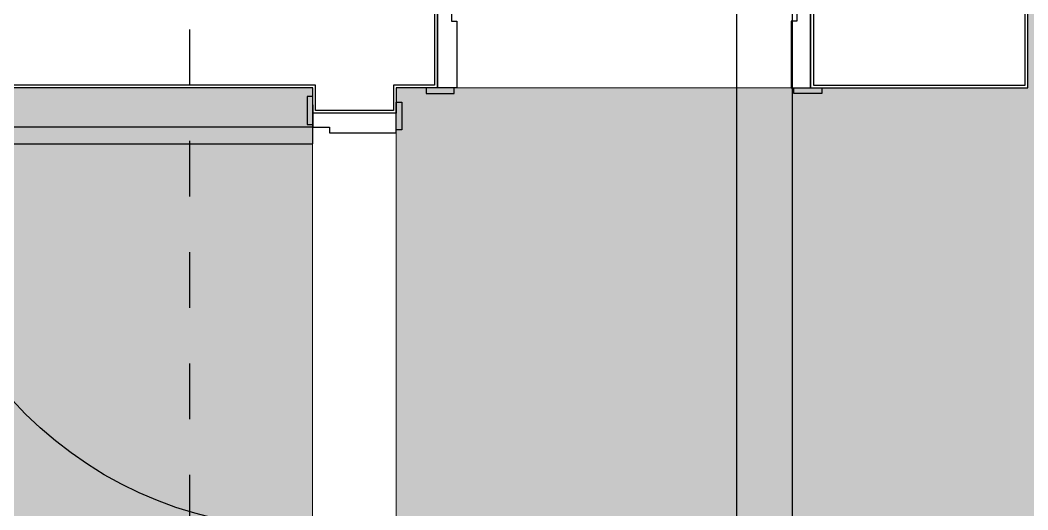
# Model space of a CAD drawing. Header units: metres. Extents: x -154 to 570, y -18 to 184.
# Drawn here: x 7.796 to 9.605, y 0.137 to 1.017 of the extents above; entities that cross this region are included whole.
import ezdxf
from ezdxf.xclip import XClip

# ---------------------------------------------------------------- set-up
doc = ezdxf.new("R2010")
doc.units = ezdxf.units.M
doc.header["$XCLIPFRAME"] = 0
doc.linetypes.add('PUC TORRE B$0$DASHEDX2', pattern=[1.5, 1, -0.5])
doc.linetypes.add('PUC$0$DASHEDX2', pattern=[1.5, 1, -0.5])
for name, color, linetype in [('ARQ-AUX', 7, 'Continuous'), ('PUC TORRE B$0$1', 232, 'PUC TORRE B$0$DASHEDX2'), ('PUC$0$ARQ-ALV ACAB', 4, 'Continuous'), ('PUC$0$ARQ-ALV OSSO', 5, 'Continuous'), ('PUC$0$ARQ-CAX @ 1', 1, 'Continuous'), ('PUC$0$ARQ-PRJ', 7, 'PUC$0$DASHEDX2')]:
    doc.layers.add(name, color=color, linetype=linetype)
doc.layers.add('PUC$0$ARQ-FORRO', color=9, linetype='Continuous', lineweight=5)

# ---------------------------------------------------------------- blocks, each defined once
blk = doc.blocks.new('*U1641')
for points in [[(-0.765, 0.01), (-0.715, 0.01), (-0.715, 0), (-0.765, 0)], [(0.045, 0.01), (-0.005, 0.01), (-0.005, 0), (0.045, 0)], [(-0.775, -0.16), (-0.725, -0.16), (-0.725, -0.15), (-0.775, -0.15)], [(0, -0.15), (0, -0.87), (-0.03, -0.87), (-0.03, -0.15)], [(0.055, -0.16), (0.005, -0.16), (0.005, -0.15), (0.055, -0.15)]]:
    blk.add_lwpolyline(points, close=True)
for points in [[(-0.76, -0.15), (-0.72, -0.15), (-0.72, -0.12), (-0.71, -0.12), (-0.71, 0), (-0.745, 0), (-0.745, -0.15)], [(0.04, -0.15), (0, -0.15), (0, -0.12), (-0.01, -0.12), (-0.01, 0), (0.025, 0), (0.025, -0.15)]]:
    blk.add_lwpolyline(points)
at = {"layer": 'PUC$0$ARQ-PRJ'}
blk.add_arc((-0.0208, -0.1708), 0.6995, 178.2986, 271.7014, dxfattribs=at)
blk = doc.blocks.new('*U1638')
for points in [[(-0.665, 0.01), (-0.615, 0.01), (-0.615, 0), (-0.665, 0)], [(0.045, 0.01), (-0.005, 0.01), (-0.005, 0), (0.045, 0)], [(-0.675, -0.16), (-0.625, -0.16), (-0.625, -0.15), (-0.675, -0.15)], [(0, -0.15), (0, -0.77), (-0.03, -0.77), (-0.03, -0.15)], [(0.055, -0.16), (0.005, -0.16), (0.005, -0.15), (0.055, -0.15)]]:
    blk.add_lwpolyline(points, close=True)
for points in [[(-0.66, -0.15), (-0.62, -0.15), (-0.62, -0.12), (-0.61, -0.12), (-0.61, 0), (-0.645, 0), (-0.645, -0.15)], [(0.04, -0.15), (0, -0.15), (0, -0.12), (-0.01, -0.12), (-0.01, 0), (0.025, 0), (0.025, -0.15)]]:
    blk.add_lwpolyline(points)
at = {"layer": 'PUC$0$ARQ-PRJ'}
blk.add_arc((-0.0179, -0.1679), 0.6024, 178.2986, 271.7014, dxfattribs=at)
blk = doc.blocks.new('PUC$0$pl apto tipo 3 puc')
at = {"layer": 'PUC$0$ARQ-ALV ACAB', "elevation": 0}
for points in [[(-7.9152, -2.3038), (-7.9152, -1.0438), (-8.554, -1.0438), (-8.554, -0.8938), (-8.48, -0.8938), (-8.48, -0.8482), (-8.33, -0.8482), (-8.33, -0.8938), (-7.7152, -0.8938), (-7.7152, -1.0538), (-7.7552, -1.0538), (-7.7552, -2.2938)], [(-9.254, -2.3038), (-9.254, -1.0438), (-9.224, -1.0438), (-9.224, -0.8938), (-9.614, -0.8938), (-9.614, -2.3041)]]:
    blk.add_lwpolyline(points, dxfattribs=at)
at = {"layer": 'PUC$0$ARQ-ALV OSSO', "elevation": 0}
for points in [[(-8.475, -0.8988), (-8.475, -0.8532), (-8.335, -0.8532), (-8.335, -0.8988)], [(-9.259, -2.3088), (-9.259, -1.0388), (-9.229, -1.0388), (-9.229, -0.8988), (-9.609, -0.8988), (-9.609, -2.3088)], [(-7.9102, -2.3088), (-7.9102, -1.0388), (-8.549, -1.0388), (-8.549, -0.8988), (-8.475, -0.8988)], [(-8.335, -0.8988), (-7.7202, -0.8988), (-7.7202, -1.0388), (-7.7702, -1.0388), (-7.7702, -2.3088)]]:
    blk.add_lwpolyline(points, dxfattribs=at)
at = {"layer": 'PUC$0$ARQ-CAX @ 1', "xscale": -1.000000000000009, "rotation": 90}
blk.add_blockref('*U1641', (-8.48, -0.8232, 0), dxfattribs=at)
at = {"layer": 'PUC$0$ARQ-CAX @ 1', "xscale": -1}
blk.add_blockref('*U1638', (-9.199, -0.8938, 0), dxfattribs=at)
blk = doc.blocks.new('PUC$0$pl  forro 3')
at = {"layer": 'PUC$0$ARQ-FORRO'}
h = blk.add_hatch(color=256, dxfattribs=at)
h.dxf.hatch_style = 1
h.paths.add_polyline_path([(1.8588, 1.21), (3.7921, 1.21), (3.7921, 0.8112), (6.8388, 0.8112), (6.8389, -1.8599), (5.0371, -1.8599), (5.0371, -0.93), (4.8871, -0.93), (4.8871, -2.5488), (1.8588, -2.5488), (1.8588, -1.4888), (0.7248, -1.4888), (0.7248, -0.2), (1.8588, -0.2)])
h = blk.add_hatch(color=256, dxfattribs=at)
h.dxf.hatch_style = 1
h.paths.add_polyline_path([(-2.1911, -3.9492), (1.4989, -3.9492), (1.4988, -1.6388), (0.5748, -1.6388), (0.5748, -0.2), (-2.1912, -0.2)])
for points in [[(1.8588, 1.21), (3.7921, 1.21), (3.7921, 0.8112), (6.8388, 0.8112), (6.8389, -1.8599), (5.0371, -1.8599), (5.0371, -0.93), (4.8871, -0.93), (4.8871, -2.5488), (1.8588, -2.5488), (1.8588, -1.4888), (0.7248, -1.4888), (0.7248, -0.2), (1.8588, -0.2)], [(-2.1911, -3.9492), (1.4989, -3.9492), (1.4988, -1.6388), (0.5748, -1.6388), (0.5748, -0.2), (-2.1912, -0.2)]]:
    blk.add_lwpolyline(points, close=True, dxfattribs=at)
blk = doc.blocks.new('PUC$0$A$Cbb146ebc')
at = {"layer": 'PUC$0$ARQ-PRJ', "ltscale": 50}
for p, q in [((3.6924, -4.8432), (3.6924, -0.7422, 0)), ((3.7924, -4.8432), (3.7924, -0.7422, 0))]:
    blk.add_line(p, q, dxfattribs=at)
blk = doc.blocks.new('PUC')
at = {"rotation": 180}
blk.add_blockref('PUC$0$pl apto tipo 3 puc', (-0.009, 0.0012, 0), dxfattribs=at)
blk.add_blockref('PUC$0$A$Cbb146ebc', (5.39, 1.85))
at = {"layer": 'PUC$0$ARQ-FORRO'}
blk.add_blockref('PUC$0$pl  forro 3', (7.7461, 1.095, 0), dxfattribs=at)
blk = doc.blocks.new('PUC TORRE B$0$est-lo-07-6sb-r00')
at = {"layer": 'PUC TORRE B$0$1'}
blk.add_lwpolyline([(810.01087, -229.999844), (810.01087, 185.003526)], dxfattribs=at)
blk = doc.blocks.new('PUC TORRE B')
at = {"linetype": 'Continuous', "xscale": 0.01, "yscale": 0.01, "zscale": 0.01}
blk.add_blockref('PUC TORRE B$0$est-lo-07-6sb-r00', (0, 0), dxfattribs=at)
blk.add_blockref('PUC', (0, 0))

msp = doc.modelspace()

# ---------------------------------------------------------------- block references
at = {"layer": 'ARQ-AUX'}
ref = msp.add_blockref('PUC TORRE B', (0, 0), dxfattribs=at)
XClip(ref).set_block_clipping_path([(-22.1257387469, -3.8879528525), (38.8233554118, 13.297728756)])

doc.saveas('drawing.dxf')
